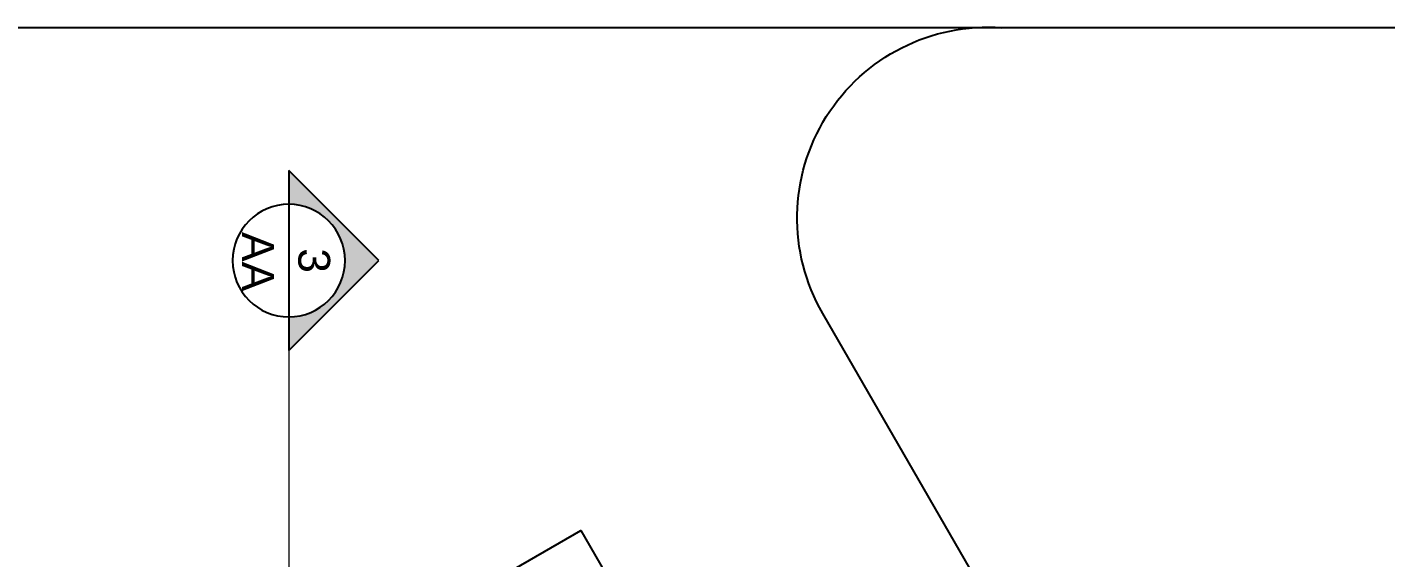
# Model space of a CAD drawing. Header units: metres. Extents: x 97 to 197, y 104 to 205.
# Drawn here: x 123.419 to 127.694, y 126.153 to 127.822 of the extents above; entities that cross this region are included whole.
import ezdxf
from ezdxf.enums import TextEntityAlignment as Align

# ---------------------------------------------------------------- set-up
doc = ezdxf.new("R2010")
doc.units = ezdxf.units.M
for name, pattern in [('CENTER', [50.8, 31.75, -6.35, 6.35, -6.35]), ('DASHDOT', [1, 0.5, -0.25, 0, -0.25]), ('HIDDEN', [0.375, 0.25, -0.125])]:
    doc.linetypes.add(name, pattern=pattern)
doc.layers.add('7-PISO_INF', color=253, linetype='Continuous')
for name, color, linetype, lineweight in [('CORTE', 2, 'CENTER', 9), ('LINHA DE CORTE', 2, 'DASHDOT', 25), ('SIMBOLO CORTE', 2, 'Continuous', 25)]:
    doc.layers.add(name, color=color, linetype=linetype, lineweight=lineweight)
doc.styles.get("Standard").update_dxf_attribs({"font": 'arial.ttf', "height": 2.5})

# ---------------------------------------------------------------- blocks, each defined once
blk = doc.blocks.new('SIMBOLO DE CORTE ARRUMADO')
at = {"layer": 'SIMBOLO CORTE'}
h = blk.add_hatch(color=256, dxfattribs=at)
h.dxf.hatch_style = 1
h.paths.add_polyline_path([(0.283, 0.283), (0, 0), (0.1059, 0, -1), (0.46, 0), (0.5659, 0)])
at = {"layer": 'LINHA DE CORTE'}
blk.add_line((0.283, 0.283), (0.283, 0.283), dxfattribs=at)
at = {"layer": 'SIMBOLO CORTE'}
for p, q in [((0, 0), (0.283, 0.283)), ((0.283, 0.283), (0.5659, 0)), ((0.5659, 0), (0, 0))]:
    blk.add_line(p, q, dxfattribs=at)
blk.add_circle((0.283, 0), 0.177, dxfattribs=at)
for p in [(0.283, 0), (0.283, -0.177)]:
    blk.add_attdef('PRANCHA', text='', height=0.1, dxfattribs=at).set_placement(p, align=Align.BOTTOM_CENTER)

msp = doc.modelspace()

# ---------------------------------------------------------------- linework, layer by layer
at = {"layer": '7-PISO_INF'}
msp.add_lwpolyline([(119.5639, 127.8201), (119.5639, 123.0072), (119.5639, 113.0755, 0.426655), (124.3095, 108.1035), (134.076, 108.1035), (134.076, 127.8201)], format="xyb", close=True, dxfattribs=at)
at = {"layer": '7-PISO_INF', "ltscale": 0.02}
msp.add_lwpolyline([(128.944, 122.472, -0.267949), (128.2647, 122.8641), (125.9221, 126.9217, -0.601836), (126.4853, 127.8201), (126.4853, 127.8201), (119.5639, 127.8201), (121.7663, 124.2788), (125.1615, 126.239), (128.1954, 120.9842)], format="xyb", dxfattribs=at)
at = {"layer": 'CORTE', "transparency": 33554687}
msp.add_line((124.2424, 126.9108), (124.2424, 122.1594), dxfattribs=at)

# ---------------------------------------------------------------- block references
ref = msp.add_blockref('SIMBOLO DE CORTE ARRUMADO', (124.2424, 126.8048), dxfattribs=dict(at, xscale=-1, rotation=270.0000000000013))
ref.add_attrib('PRANCHA', 'AA', dxfattribs={"layer": 'SIMBOLO CORTE', "linetype": 'HIDDEN', "height": 0.1, "rotation": 270}).set_placement((124.0654, 127.0845), align=Align.BOTTOM_CENTER)
ref.add_attrib('PRANCHA', '3', dxfattribs={"layer": 'SIMBOLO CORTE', "height": 0.1, "rotation": 270}).set_placement((124.2424, 127.0878), align=Align.BOTTOM_CENTER)

doc.saveas('drawing.dxf')
